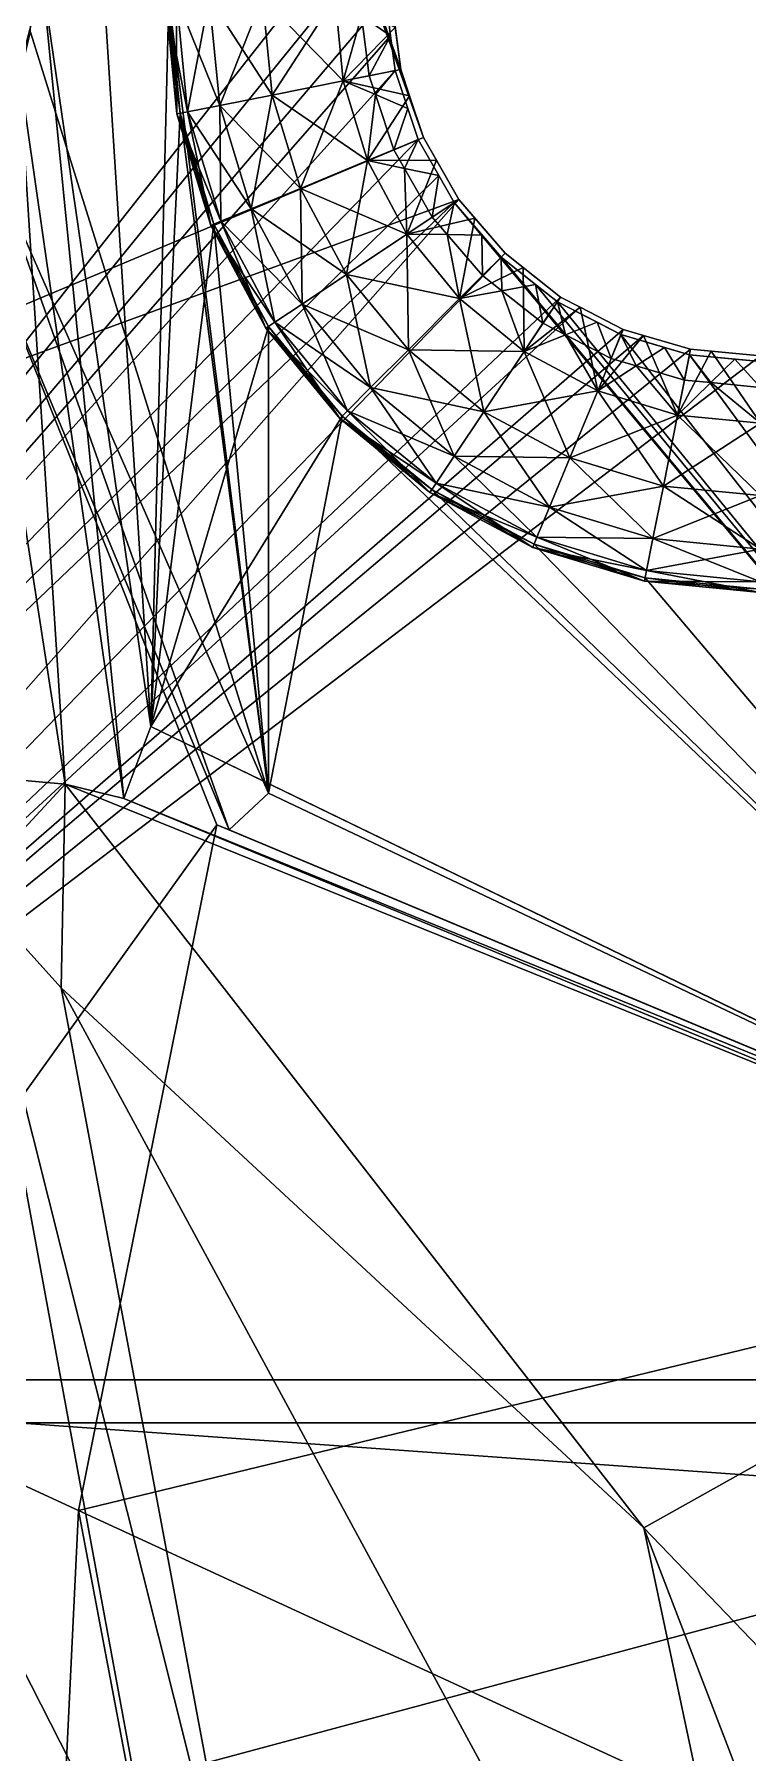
# Model space of a CAD drawing. Extents: x -4 to 137, y -13 to 10.
# Drawn here: x -1.235 to 0.622, y -3.524 to 0.952 of the extents above; entities that cross this region are included whole.
import ezdxf

# ---------------------------------------------------------------- set-up
doc = ezdxf.new("R2010")
doc.units = 0
doc.header["$MEASUREMENT"] = 0

msp = doc.modelspace()

# ---------------------------------------------------------------- linework, layer by layer
for points in [[(-0.222046, 0.683428, -18.233997), (-3.879623, -0.850135, -18.20723), (-1.31192, 3.742448, -18.287384)], [(-3.644165, -2.665047, -17.653316), (-3.475983, -2.665063, -17.653318), (-0.785675, 3.754222, -17.541269)], [(-1.367523, 3.741964, -17.541483), (-3.644165, -2.665047, -17.653316), (-0.785675, 3.754222, -17.541269)], [(-0.785675, 3.754222, -17.541269), (-3.475983, -2.665063, -17.653318), (-0.256714, 1.424779, -17.581928)], [(-0.258209, 0.791403, -18.235882), (-0.222046, 0.683428, -18.233997), (-1.31192, 3.742448, -18.287384)], [(-0.281357, 0.86057, -18.237089), (-0.258209, 0.791403, -18.235882), (-1.31192, 3.742448, -18.287384)], [(-0.305328, 1.046923, -18.240343), (-0.281357, 0.86057, -18.237089), (-1.31192, 3.742448, -18.287384)], [(-1.225433, 3.753818, -15.42322), (-0.625565, -1.02499, -15.339806), (-1.245728, 0.957903, -15.374417)], [(-1.213882, 1.091756, -20.470886), (-0.931641, -0.850899, -20.504795), (-1.225433, 3.753922, -20.424419)], [(-1.225433, 3.753922, -20.424419), (-0.931641, -0.850899, -20.504795), (-0.885101, 1.046906, -20.464169)], [(-1.225433, 3.753818, -15.42322), (-0.855743, 0.746367, -15.370725), (-0.625565, -1.02499, -15.339806)], [(-0.885361, 1.04693, -15.375971), (-0.855743, 0.746367, -15.370725), (-1.225433, 3.753818, -15.42322)], [(-1.275055, 0.858809, -21.131613), (-1.213882, 1.091756, -20.470886), (-1.303055, 3.235027, -21.080412)], [(-0.256714, 1.424779, -17.581928), (-3.475983, -2.665063, -17.653318), (-0.307388, 1.238453, -17.585182)], [(-0.307388, 1.238453, -17.585182), (-3.475983, -2.665063, -17.653318), (-0.32045, 1.046922, -17.588524)], [(-1.275055, 0.858809, -21.131613), (-1.002457, -1.038399, -21.124001), (-1.213882, 1.091756, -20.470886)], [(-0.931641, -0.850899, -20.504795), (-1.213882, 1.091756, -20.470886), (-1.002457, -1.038399, -21.124001)], [(-0.32045, 1.046922, -17.588524), (-3.475983, -2.665063, -17.653318), (-0.307724, 0.947896, -17.590254)], [(-0.885101, 1.046906, -20.464169), (-0.931641, -0.850899, -20.504795), (-0.855499, 0.746395, -20.469414)], [(-0.893845, 1.046922, -16.208389), (-0.864059, 0.744659, -16.208389), (-0.885361, 1.04693, -15.375971)], [(-0.893845, 1.046923, -19.629213), (-0.864075, 0.744659, -19.629213), (-0.865341, 1.046924, -19.276932)], [(-0.885101, 1.046906, -20.464169), (-0.855499, 0.746395, -20.469414), (-0.893845, 1.046923, -19.629213)], [(-0.864075, 0.744659, -19.629213), (-0.893845, 1.046923, -19.629213), (-0.855499, 0.746395, -20.469414)], [(-0.864059, 0.744659, -16.208389), (-0.893845, 1.046922, -16.208389), (-0.836105, 0.750221, -16.560669)], [(-0.865341, 1.046922, -16.560669), (-0.836105, 0.750221, -16.560669), (-0.893845, 1.046922, -16.208389)], [(-0.855743, 0.746367, -15.370725), (-0.885361, 1.04693, -15.375971), (-0.864059, 0.744659, -16.208389)], [(-0.836105, 0.750221, -19.276932), (-0.865341, 1.046924, -19.276932), (-0.864075, 0.744659, -19.629213)], [(-0.865341, 1.046924, -19.276932), (-0.836105, 0.750221, -19.276932), (-0.780243, 1.046924, -18.930557)], [(-0.780243, 1.046923, -16.907042), (-0.75267, 0.76682, -16.907042), (-0.865341, 1.046922, -16.560669)], [(-0.836105, 0.750221, -16.560669), (-0.865341, 1.046922, -16.560669), (-0.75267, 0.76682, -16.907042)], [(-0.75267, 0.766821, -18.930557), (-0.780243, 1.046924, -18.930557), (-0.836105, 0.750221, -19.276932)], [(-0.780243, 1.046924, -18.930557), (-0.75267, 0.766821, -18.930557), (-0.641235, 1.046923, -18.609388)], [(-0.75267, 0.76682, -16.907042), (-0.780243, 1.046923, -16.907042), (-0.616318, 0.79394, -17.22821)], [(-0.641235, 1.046922, -17.22821), (-0.616318, 0.79394, -17.22821), (-0.780243, 1.046923, -16.907042)], [(-0.616318, 0.79394, -18.609388), (-0.641235, 1.046923, -18.609388), (-0.75267, 0.766821, -18.930557)], [(-0.641235, 1.046923, -18.609388), (-0.616318, 0.79394, -18.609388), (-0.452454, 1.046924, -18.325302)], [(-0.452454, 1.046922, -17.512299), (-0.431168, 0.830771, -17.512297), (-0.641235, 1.046922, -17.22821)], [(-0.616318, 0.79394, -17.22821), (-0.641235, 1.046922, -17.22821), (-0.431168, 0.830771, -17.512297)], [(-0.431168, 0.830772, -18.3253), (-0.452454, 1.046924, -18.325302), (-0.616318, 0.79394, -18.609388)], [(-0.431168, 0.830772, -18.3253), (-0.29538, 0.969566, -18.238993), (-0.452454, 1.046924, -18.325302)], [(-0.452454, 1.046922, -17.512299), (-0.383667, 0.99986, -17.549347), (-0.431168, 0.830771, -17.512297)], [(-0.307724, 0.947896, -17.590254), (-0.383667, 0.99986, -17.549347), (-0.32045, 1.046922, -17.588524)], [(-0.29538, 0.969566, -18.238993), (-0.281357, 0.86057, -18.237089), (-0.305328, 1.046923, -18.240343)], [(-0.363632, 0.844204, -17.552063), (-0.431168, 0.830771, -17.512297), (-0.383667, 0.99986, -17.549347)], [(-0.383667, 0.99986, -17.549347), (-0.307724, 0.947896, -17.590254), (-0.363632, 0.844204, -17.552063)], [(-0.307724, 0.947896, -17.590254), (-3.475983, -2.665063, -17.653318), (-0.296097, 0.857637, -17.591829)], [(-1.245728, 0.957903, -15.374417), (-0.625565, -1.02499, -15.339806), (-1.333801, 0.585668, -14.459228)], [(-0.431168, 0.830772, -18.3253), (-0.281357, 0.86057, -18.237089), (-0.29538, 0.969566, -18.238993)], [(-0.296097, 0.857637, -17.591829), (-0.363632, 0.844204, -17.552063), (-0.307724, 0.947896, -17.590254)], [(-0.296097, 0.857637, -17.591829), (-3.475983, -2.665063, -17.653318), (-0.235855, 0.677707, -17.594969)], [(-1.385269, 0.479583, -22.485828), (-1.15535, -1.001543, -22.32353), (-1.275055, 0.858809, -21.131613)], [(-1.002457, -1.038399, -21.124001), (-1.275055, 0.858809, -21.131613), (-1.15535, -1.001543, -22.32353)], [(-0.281357, 0.86057, -18.237089), (-0.431168, 0.830772, -18.3253), (-0.258209, 0.791403, -18.235882)], [(-0.363632, 0.844204, -17.552063), (-0.296097, 0.857637, -17.591829), (-0.347107, 0.79487, -17.552925)], [(-0.263062, 0.75897, -17.593552), (-0.347107, 0.79487, -17.552925), (-0.296097, 0.857637, -17.591829)], [(-0.263062, 0.75897, -17.593552), (-0.296097, 0.857637, -17.591829), (-0.235855, 0.677707, -17.594969)], [(-0.616318, 0.79394, -18.609388), (-0.542526, 0.550681, -18.609388), (-0.431168, 0.830772, -18.3253)], [(-0.431168, 0.830771, -17.512297), (-0.368118, 0.622926, -17.512299), (-0.616318, 0.79394, -17.22821)], [(-0.368118, 0.622927, -18.325302), (-0.431168, 0.830772, -18.3253), (-0.542526, 0.550681, -18.609388)], [(-0.431168, 0.830771, -17.512297), (-0.363632, 0.844204, -17.552063), (-0.347107, 0.79487, -17.552925)], [(-0.368118, 0.622927, -18.325302), (-0.258209, 0.791403, -18.235882), (-0.431168, 0.830772, -18.3253)], [(-0.431168, 0.830771, -17.512297), (-0.347107, 0.79487, -17.552925), (-0.368118, 0.622926, -17.512299)], [(-0.836105, 0.750221, -19.276932), (-0.749573, 0.464921, -19.276932), (-0.75267, 0.766821, -18.930557)], [(-0.75267, 0.76682, -16.907042), (-0.670959, 0.497481, -16.907042), (-0.836105, 0.750221, -16.560669)], [(-0.75267, 0.766821, -18.930557), (-0.670959, 0.497481, -18.930557), (-0.616318, 0.79394, -18.609388)], [(-0.616318, 0.79394, -17.22821), (-0.542526, 0.55068, -17.22821), (-0.75267, 0.76682, -16.907042)], [(-0.670959, 0.497481, -18.930557), (-0.75267, 0.766821, -18.930557), (-0.749573, 0.464921, -19.276932)], [(-0.670959, 0.497481, -16.907042), (-0.75267, 0.76682, -16.907042), (-0.542526, 0.55068, -17.22821)], [(-0.542526, 0.550681, -18.609388), (-0.616318, 0.79394, -18.609388), (-0.670959, 0.497481, -18.930557)], [(-0.542526, 0.55068, -17.22821), (-0.616318, 0.79394, -17.22821), (-0.368118, 0.622926, -17.512299)], [(-0.299118, 0.651505, -17.555428), (-0.368118, 0.622926, -17.512299), (-0.347107, 0.79487, -17.552925)], [(-0.368118, 0.622927, -18.325302), (-0.222046, 0.683428, -18.233997), (-0.258209, 0.791403, -18.235882)], [(-0.347107, 0.79487, -17.552925), (-0.263062, 0.75897, -17.593552), (-0.299118, 0.651505, -17.555428)], [(-0.855499, 0.746395, -20.469414), (-0.931641, -0.850899, -20.504795), (-0.767822, 0.457432, -20.474457)], [(-0.864075, 0.744659, -19.629213), (-0.775909, 0.454013, -19.629213), (-0.836105, 0.750221, -19.276932)], [(-0.855499, 0.746395, -20.469414), (-0.767822, 0.457432, -20.474457), (-0.864075, 0.744659, -19.629213)], [(-0.775909, 0.454013, -19.629213), (-0.864075, 0.744659, -19.629213), (-0.767822, 0.457432, -20.474457)], [(-0.836105, 0.750221, -16.560669), (-0.749573, 0.464922, -16.560669), (-0.864059, 0.744659, -16.208389)], [(-0.864059, 0.744659, -16.208389), (-0.775909, 0.454012, -16.208389), (-0.855743, 0.746367, -15.370725)], [(-0.775909, 0.454012, -16.208389), (-0.864059, 0.744659, -16.208389), (-0.749573, 0.464922, -16.560669)], [(-0.855743, 0.746367, -15.370725), (-0.768066, 0.457357, -15.365681), (-0.625565, -1.02499, -15.339806)], [(-0.768066, 0.457357, -15.365681), (-0.855743, 0.746367, -15.370725), (-0.775909, 0.454012, -16.208389)], [(-0.749573, 0.464921, -19.276932), (-0.836105, 0.750221, -19.276932), (-0.775909, 0.454013, -19.629213)], [(-0.749573, 0.464922, -16.560669), (-0.836105, 0.750221, -16.560669), (-0.670959, 0.497481, -16.907042)], [(-0.235855, 0.677707, -17.594969), (-0.299118, 0.651505, -17.555428), (-0.263062, 0.75897, -17.593552)], [(-0.130203, 0.521922, -18.231178), (-3.879623, -0.850135, -18.20723), (-0.222046, 0.683428, -18.233997)], [(-0.235855, 0.677707, -17.594969), (-3.475983, -2.665063, -17.653318), (-0.18251, 0.583884, -17.596607)], [(-0.222046, 0.683428, -18.233997), (-0.368118, 0.622927, -18.325302), (-0.188339, 0.624153, -18.232964)], [(-0.299118, 0.651505, -17.555428), (-0.235855, 0.677707, -17.594969), (-0.271286, 0.602559, -17.556282)], [(-0.18251, 0.583884, -17.596607), (-0.271286, 0.602559, -17.556282), (-0.235855, 0.677707, -17.594969)], [(-0.188339, 0.624153, -18.232964), (-0.130203, 0.521922, -18.231178), (-0.222046, 0.683428, -18.233997)], [(-0.368118, 0.622926, -17.512299), (-0.299118, 0.651505, -17.555428), (-0.271286, 0.602559, -17.556282)], [(-0.18251, 0.583884, -17.596607), (-3.475983, -2.665063, -17.653318), (-0.142578, 0.513659, -17.597834)], [(-1.333801, 0.585668, -14.459228), (-0.727982, -1.12027, -14.42463), (-1.367661, 0.414383, -13.269093)], [(-0.727982, -1.12027, -14.42463), (-1.333801, 0.585668, -14.459228), (-0.625565, -1.02499, -15.339806)], [(-0.542526, 0.550681, -18.609388), (-0.422699, 0.32649, -18.609388), (-0.368118, 0.622927, -18.325302)], [(-0.368118, 0.622926, -17.512299), (-0.265717, 0.431375, -17.512299), (-0.542526, 0.55068, -17.22821)], [(-0.265717, 0.431376, -18.325302), (-0.368118, 0.622927, -18.325302), (-0.422699, 0.32649, -18.609388)], [(-0.265717, 0.431376, -18.325302), (-0.188339, 0.624153, -18.232964), (-0.368118, 0.622927, -18.325302)], [(-0.368118, 0.622926, -17.512299), (-0.271286, 0.602559, -17.556282), (-0.265717, 0.431375, -17.512299)], [(-0.271286, 0.602559, -17.556282), (-0.18251, 0.583884, -17.596607), (-0.199203, 0.475815, -17.558493)], [(-0.199203, 0.475815, -17.558493), (-0.265717, 0.431375, -17.512299), (-0.271286, 0.602559, -17.556282)], [(-0.265717, 0.431376, -18.325302), (-0.130203, 0.521922, -18.231178), (-0.188339, 0.624153, -18.232964)], [(-0.142578, 0.513659, -17.597834), (-0.199203, 0.475815, -17.558493), (-0.18251, 0.583884, -17.596607)], [(-0.670959, 0.497481, -18.930557), (-0.538284, 0.249258, -18.930557), (-0.542526, 0.550681, -18.609388)], [(-0.542526, 0.55068, -17.22821), (-0.422699, 0.32649, -17.228212), (-0.670959, 0.497481, -16.907042)], [(-0.422699, 0.32649, -18.609388), (-0.542526, 0.550681, -18.609388), (-0.538284, 0.249258, -18.930557)], [(-0.422699, 0.32649, -17.228212), (-0.542526, 0.55068, -17.22821), (-0.265717, 0.431375, -17.512299)], [(-2.84639, -2.553458, -18.177498), (-3.879623, -0.850135, -18.20723), (-0.130203, 0.521922, -18.231178)], [(-3.475983, -2.665063, -17.653318), (2.50975, -2.664972, -17.653316), (-0.142578, 0.513659, -17.597834)], [(-0.009705, 0.381722, -18.228731), (-2.84639, -2.553458, -18.177498), (-0.130203, 0.521922, -18.231178)], [(-0.749573, 0.464921, -19.276932), (-0.609024, 0.201987, -19.276932), (-0.670959, 0.497481, -18.930557)], [(-0.670959, 0.497481, -16.907042), (-0.538284, 0.249258, -16.907042), (-0.749573, 0.464922, -16.560669)], [(-0.538284, 0.249258, -18.930557), (-0.670959, 0.497481, -18.930557), (-0.609024, 0.201987, -19.276932)], [(-0.538284, 0.249258, -16.907042), (-0.670959, 0.497481, -16.907042), (-0.422699, 0.32649, -17.228212)], [(-0.130203, 0.521922, -18.231178), (-0.265717, 0.431376, -18.325302), (-0.088562, 0.473466, -18.230333)], [(-0.199203, 0.475815, -17.558493), (-0.142578, 0.513659, -17.597834), (-0.160019, 0.430214, -17.55929)], [(-0.069992, 0.429225, -17.599306), (-0.160019, 0.430214, -17.55929), (-0.142578, 0.513659, -17.597834)], [(-0.142578, 0.513659, -17.597834), (2.50975, -2.664972, -17.653316), (-0.020172, 0.37125, -17.600319)], [(-0.069992, 0.429225, -17.599306), (-0.142578, 0.513659, -17.597834), (-0.020172, 0.37125, -17.600319)], [(-0.088562, 0.473466, -18.230333), (-0.009705, 0.381722, -18.228731), (-0.130203, 0.521922, -18.231178)], [(-1.15535, -1.001543, -22.32353), (-1.385269, 0.479583, -22.485828), (-2.499908, -0.88088, -22.775696)], [(-0.767822, 0.457432, -20.474457), (-0.931641, -0.850899, -20.504795), (-0.625458, 0.191123, -20.479105)], [(-0.749573, 0.464922, -16.560669), (-0.609024, 0.201987, -16.560669), (-0.775909, 0.454012, -16.208389)], [(-0.775909, 0.454013, -19.629213), (-0.632736, 0.186149, -19.629211), (-0.749573, 0.464921, -19.276932)], [(-0.767822, 0.457432, -20.474457), (-0.625458, 0.191123, -20.479105), (-0.775909, 0.454013, -19.629213)], [(-0.775909, 0.454012, -16.208389), (-0.632721, 0.186149, -16.208387), (-0.768066, 0.457357, -15.365681)], [(-0.632736, 0.186149, -19.629211), (-0.775909, 0.454013, -19.629213), (-0.625458, 0.191123, -20.479105)], [(-0.632721, 0.186149, -16.208387), (-0.775909, 0.454012, -16.208389), (-0.609024, 0.201987, -16.560669)], [(-0.768066, 0.457357, -15.365681), (-0.625671, 0.191002, -15.361031), (-0.625565, -1.02499, -15.339806)], [(-0.625671, 0.191002, -15.361031), (-0.768066, 0.457357, -15.365681), (-0.632721, 0.186149, -16.208387)], [(-0.609024, 0.201987, -16.560669), (-0.749573, 0.464922, -16.560669), (-0.538284, 0.249258, -16.907042)], [(-0.609024, 0.201987, -19.276932), (-0.749573, 0.464921, -19.276932), (-0.632736, 0.186149, -19.629211)], [(-0.265717, 0.431375, -17.512299), (-0.199203, 0.475815, -17.558493), (-0.160019, 0.430214, -17.55929)], [(-0.127945, 0.263481, -18.325302), (-0.088562, 0.473466, -18.230333), (-0.265717, 0.431376, -18.325302)], [(-0.127945, 0.263481, -18.325302), (-0.009705, 0.381722, -18.228731), (-0.088562, 0.473466, -18.230333)], [(-1.367661, 0.414383, -13.269093), (-0.76004, -1.107639, -13.158751), (-1.811768, -2.574839, -13.26915)], [(-0.76004, -1.107639, -13.158751), (-1.367661, 0.414383, -13.269093), (-0.727982, -1.12027, -14.42463)], [(-0.422699, 0.32649, -18.609388), (-0.261429, 0.129985, -18.609388), (-0.265717, 0.431376, -18.325302)], [(-0.265717, 0.431375, -17.512299), (-0.127945, 0.263479, -17.512299), (-0.422699, 0.32649, -17.228212)], [(-0.127945, 0.263481, -18.325302), (-0.265717, 0.431376, -18.325302), (-0.261429, 0.129985, -18.609388)], [(-0.265717, 0.431375, -17.512299), (-0.160019, 0.430214, -17.55929), (-0.127945, 0.263479, -17.512299)], [(-0.160019, 0.430214, -17.55929), (-0.069992, 0.429225, -17.599306), (-0.068115, 0.323299, -17.561155)], [(-0.068115, 0.323299, -17.561155), (-0.127945, 0.263479, -17.512299), (-0.160019, 0.430214, -17.55929)], [(-0.020172, 0.37125, -17.600319), (-0.068115, 0.323299, -17.561155), (-0.069992, 0.429225, -17.599306)], [(0.134781, 0.267595, -18.22674), (-2.84639, -2.553458, -18.177498), (-0.009705, 0.381722, -18.228731)], [(-0.009705, 0.381722, -18.228731), (-0.127945, 0.263481, -18.325302), (0.037552, 0.344395, -18.228081)], [(-0.068115, 0.323299, -17.561155), (-0.020172, 0.37125, -17.600319), (-0.018402, 0.284021, -17.561842)], [(-0.020172, 0.37125, -17.600319), (2.50975, -2.664972, -17.653316), (0.069412, 0.300487, -17.601553)], [(0.069412, 0.300487, -17.601553), (-0.018402, 0.284021, -17.561842), (-0.020172, 0.37125, -17.600319)], [(0.037552, 0.344395, -18.228081), (0.134781, 0.267595, -18.22674), (-0.009705, 0.381722, -18.228731)], [(-0.538284, 0.249258, -18.930557), (-0.359726, 0.031688, -18.930557), (-0.422699, 0.32649, -18.609388)], [(-0.422699, 0.32649, -17.228212), (-0.261429, 0.129987, -17.22821), (-0.538284, 0.249258, -16.907042)], [(-0.261429, 0.129985, -18.609388), (-0.422699, 0.32649, -18.609388), (-0.359726, 0.031688, -18.930557)], [(-0.261429, 0.129987, -17.22821), (-0.422699, 0.32649, -17.228212), (-0.127945, 0.263479, -17.512299)], [(0.039963, 0.125691, -18.325302), (0.037552, 0.344395, -18.228081), (-0.127945, 0.263481, -18.325302)], [(-0.127945, 0.263479, -17.512299), (-0.068115, 0.323299, -17.561155), (-0.018402, 0.284021, -17.561842)], [(0.039963, 0.125691, -18.325302), (0.134781, 0.267595, -18.22674), (0.037552, 0.344395, -18.228081)], [(-0.127945, 0.263479, -17.512299), (-0.018402, 0.284021, -17.561842), (0.039963, 0.125691, -17.512299)], [(-0.018402, 0.284021, -17.561842), (0.069412, 0.300487, -17.601553), (0.08905, 0.199152, -17.563322)], [(0.08905, 0.199152, -17.563322), (0.039963, 0.125691, -17.512299), (-0.018402, 0.284021, -17.561842)], [(0.069412, 0.300487, -17.601553), (2.50975, -2.664972, -17.653316), (0.126587, 0.255329, -17.602343)], [(0.126587, 0.255329, -17.602343), (0.08905, 0.199152, -17.563322), (0.069412, 0.300487, -17.601553)], [(0.185654, 0.241298, -18.22628), (-2.84639, -2.553458, -18.177498), (0.134781, 0.267595, -18.22674)], [(0.297791, 0.183335, -18.225269), (-2.84639, -2.553458, -18.177498), (0.185654, 0.241298, -18.22628)], [(-0.609024, 0.201987, -19.276932), (-0.419891, -0.028477, -19.276932), (-0.538284, 0.249258, -18.930557)], [(-0.538284, 0.249258, -16.907042), (-0.359726, 0.031688, -16.907042), (-0.609024, 0.201987, -16.560669)], [(-0.359726, 0.031688, -18.930557), (-0.538284, 0.249258, -18.930557), (-0.419891, -0.028477, -19.276932)], [(-0.359726, 0.031688, -16.907042), (-0.538284, 0.249258, -16.907042), (-0.261429, 0.129987, -17.22821)], [(-0.261429, 0.129985, -18.609388), (-0.064926, -0.031282, -18.609388), (-0.127945, 0.263481, -18.325302)], [(-0.127945, 0.263479, -17.512299), (0.039963, 0.125691, -17.512299), (-0.261429, 0.129987, -17.22821)], [(0.039963, 0.125691, -18.325302), (-0.127945, 0.263481, -18.325302), (-0.064926, -0.031282, -18.609388)], [(0.134781, 0.267595, -18.22674), (0.039963, 0.125691, -18.325302), (0.185654, 0.241298, -18.22628)], [(0.231522, 0.023305, -18.325302), (0.185654, 0.241298, -18.22628), (0.039963, 0.125691, -18.325302)], [(0.08905, 0.199152, -17.563322), (0.126587, 0.255329, -17.602343), (0.147583, 0.168893, -17.56385)], [(0.126587, 0.255329, -17.602343), (2.50975, -2.664972, -17.653316), (0.29216, 0.169742, -17.603836)], [(0.229889, 0.201931, -17.603273), (0.126587, 0.255329, -17.602343), (0.29216, 0.169742, -17.603836)], [(0.229889, 0.201931, -17.603273), (0.147583, 0.168893, -17.56385), (0.126587, 0.255329, -17.602343)], [(0.231522, 0.023305, -18.325302), (0.297791, 0.183335, -18.225269), (0.185654, 0.241298, -18.22628)], [(0.350708, 0.167771, -18.224997), (-2.84639, -2.553458, -18.177498), (0.297791, 0.183335, -18.225269)], [(-0.625458, 0.191123, -20.479105), (-0.931641, -0.850899, -20.504795), (-0.433868, -0.0423, -20.483181)], [(-0.632736, 0.186149, -19.629211), (-0.440048, -0.048634, -19.629213), (-0.609024, 0.201987, -19.276932)], [(-0.625458, 0.191123, -20.479105), (-0.433868, -0.0423, -20.483181), (-0.632736, 0.186149, -19.629211)], [(-0.440048, -0.048634, -19.629213), (-0.632736, 0.186149, -19.629211), (-0.433868, -0.0423, -20.483181)], [(-0.609024, 0.201987, -16.560669), (-0.419891, -0.028475, -16.560669), (-0.632721, 0.186149, -16.208387)], [(-0.632721, 0.186149, -16.208387), (-0.440048, -0.048634, -16.208389), (-0.625671, 0.191002, -15.361031)], [(-0.440048, -0.048634, -16.208389), (-0.632721, 0.186149, -16.208387), (-0.419891, -0.028475, -16.560669)], [(-0.625671, 0.191002, -15.361031), (-0.434036, -0.042457, -15.356956), (-0.625565, -1.02499, -15.339806)], [(-0.434036, -0.042457, -15.356956), (-0.625671, 0.191002, -15.361031), (-0.440048, -0.048634, -16.208389)], [(-0.419891, -0.028477, -19.276932), (-0.609024, 0.201987, -19.276932), (-0.440048, -0.048634, -19.629213)], [(-0.419891, -0.028475, -16.560669), (-0.609024, 0.201987, -16.560669), (-0.359726, 0.031688, -16.907042)], [(0.039963, 0.125691, -17.512299), (0.08905, 0.199152, -17.563322), (0.147583, 0.168893, -17.56385)], [(0.147583, 0.168893, -17.56385), (0.229889, 0.201931, -17.603273), (0.266388, 0.10749, -17.564922)], [(0.29216, 0.169742, -17.603836), (0.266388, 0.10749, -17.564922), (0.229889, 0.201931, -17.603273)], [(0.297791, 0.183335, -18.225269), (0.231522, 0.023305, -18.325302), (0.350708, 0.167771, -18.224997)], [(0.47345, 0.131672, -18.224367), (-2.84639, -2.553458, -18.177498), (0.350708, 0.167771, -18.224997)], [(0.039963, 0.125691, -17.512299), (0.147583, 0.168893, -17.56385), (0.231522, 0.023305, -17.512299)], [(0.266388, 0.10749, -17.564922), (0.231522, 0.023305, -17.512299), (0.147583, 0.168893, -17.56385)], [(0.439362, -0.039745, -18.325302), (0.350708, 0.167771, -18.224997), (0.231522, 0.023305, -18.325302)], [(0.266388, 0.10749, -17.564922), (0.29216, 0.169742, -17.603836), (0.331299, 0.088401, -17.565256)], [(0.29216, 0.169742, -17.603836), (2.50975, -2.664972, -17.653316), (0.470581, 0.117269, -17.604752)], [(0.405075, 0.136537, -17.604416), (0.29216, 0.169742, -17.603836), (0.470581, 0.117269, -17.604752)], [(0.405075, 0.136537, -17.604416), (0.331299, 0.088401, -17.565256), (0.29216, 0.169742, -17.603836)], [(0.331299, 0.088401, -17.565256), (0.405075, 0.136537, -17.604416), (0.457458, 0.051295, -17.565903)], [(0.439362, -0.039745, -18.325302), (0.47345, 0.131672, -18.224367), (0.350708, 0.167771, -18.224997)], [(0.470581, 0.117269, -17.604752), (0.457458, 0.051295, -17.565903), (0.405075, 0.136537, -17.604416)], [(0.655502, 0.11427, -18.224064), (-2.84639, -2.553458, -18.177498), (0.47345, 0.131672, -18.224367)], [(2.349503, -2.553458, -18.177498), (-2.84639, -2.553458, -18.177498), (0.655502, 0.11427, -18.224064)], [(-0.261429, 0.129987, -17.22821), (-0.064926, -0.03128, -17.22821), (-0.359726, 0.031688, -16.907042)], [(-0.359726, 0.031688, -18.930557), (-0.142151, -0.146866, -18.930557), (-0.261429, 0.129985, -18.609388)], [(-0.064926, -0.03128, -17.22821), (-0.261429, 0.129987, -17.22821), (0.039963, 0.125691, -17.512299)], [(-0.064926, -0.031282, -18.609388), (-0.261429, 0.129985, -18.609388), (-0.142151, -0.146866, -18.930557)], [(-0.064926, -0.031282, -18.609388), (0.159271, -0.151114, -18.609388), (0.039963, 0.125691, -18.325302)], [(0.039963, 0.125691, -17.512299), (0.231522, 0.023305, -17.512299), (-0.064926, -0.03128, -17.22821)], [(0.231522, 0.023305, -18.325302), (0.039963, 0.125691, -18.325302), (0.159271, -0.151114, -18.609388)], [(0.231522, 0.023305, -17.512299), (0.266388, 0.10749, -17.564922), (0.331299, 0.088401, -17.565256)], [(0.47345, 0.131672, -18.224367), (0.439362, -0.039745, -18.325302), (0.527176, 0.126536, -18.224277)], [(0.655502, -0.061033, -18.325302), (0.527176, 0.126536, -18.224277), (0.439362, -0.039745, -18.325302)], [(0.457458, 0.051295, -17.565903), (0.470581, 0.117269, -17.604752), (0.525742, 0.044767, -17.566017)], [(2.50975, -2.664972, -17.653316), (0.655502, 0.099589, -17.605061), (0.470581, 0.117269, -17.604752)], [(0.470581, 0.117269, -17.604752), (0.655502, 0.099589, -17.605061), (0.588348, 0.106011, -17.604948)], [(0.588348, 0.106011, -17.604948), (0.525742, 0.044767, -17.566017), (0.470581, 0.117269, -17.604752)], [(0.527176, 0.126536, -18.224277), (0.655502, 0.11427, -18.224064), (0.47345, 0.131672, -18.224367)], [(0.525742, 0.044767, -17.566017), (0.588348, 0.106011, -17.604948), (0.655502, 0.032359, -17.566235)], [(0.655502, -0.061033, -18.325302), (0.655502, 0.11427, -18.224064), (0.527176, 0.126536, -18.224277)], [(0.655502, 0.099589, -17.605061), (0.655502, 0.032359, -17.566235), (0.588348, 0.106011, -17.604948)], [(0.231522, 0.023305, -17.512299), (0.331299, 0.088401, -17.565256), (0.439362, -0.039743, -17.512297)], [(0.457458, 0.051295, -17.565903), (0.439362, -0.039743, -17.512297), (0.331299, 0.088401, -17.565256)], [(0.439362, -0.039743, -17.512297), (0.457458, 0.051295, -17.565903), (0.525742, 0.044767, -17.566017)], [(0.439362, -0.039743, -17.512297), (0.525742, 0.044767, -17.566017), (0.655502, -0.061033, -17.512299)], [(0.655502, 0.032359, -17.566235), (0.655502, -0.061033, -17.512299), (0.525742, 0.044767, -17.566017)], [(-0.419891, -0.028477, -19.276932), (-0.189423, -0.217613, -19.276932), (-0.359726, 0.031688, -18.930557)], [(-0.359726, 0.031688, -16.907042), (-0.142151, -0.146866, -16.907042), (-0.419891, -0.028475, -16.560669)], [(-0.142151, -0.146866, -18.930557), (-0.359726, 0.031688, -18.930557), (-0.189423, -0.217613, -19.276932)], [(-0.142151, -0.146866, -16.907042), (-0.359726, 0.031688, -16.907042), (-0.064926, -0.03128, -17.22821)], [(0.159271, -0.151113, -17.22821), (-0.064926, -0.03128, -17.22821), (0.231522, 0.023305, -17.512299)], [(0.159271, -0.151114, -18.609388), (0.402527, -0.224905, -18.609388), (0.231522, 0.023305, -18.325302)], [(0.231522, 0.023305, -17.512299), (0.439362, -0.039743, -17.512297), (0.159271, -0.151113, -17.22821)], [(0.439362, -0.039745, -18.325302), (0.231522, 0.023305, -18.325302), (0.402527, -0.224905, -18.609388)], [(-0.931641, -0.850899, -20.504795), (1.812378, -2.182572, -20.52804), (-0.433868, -0.0423, -20.483181)], [(-0.625565, -1.02499, -15.339806), (-0.434036, -0.042457, -15.356956), (1.812378, -2.18268, -15.319598)], [(-0.419891, -0.028475, -16.560669), (-0.189423, -0.217612, -16.560669), (-0.440048, -0.048634, -16.208389)], [(-0.440048, -0.048634, -19.629213), (-0.205261, -0.241317, -19.629213), (-0.419891, -0.028477, -19.276932)], [(-0.433868, -0.0423, -20.483181), (-0.200409, -0.233864, -20.486525), (-0.440048, -0.048634, -19.629213)], [(-0.440048, -0.048634, -16.208389), (-0.205261, -0.241316, -16.208389), (-0.434036, -0.042457, -15.356956)], [(-0.434036, -0.042457, -15.356956), (-0.200546, -0.234056, -15.353611), (1.812378, -2.18268, -15.319598)], [(-0.200546, -0.234056, -15.353611), (-0.434036, -0.042457, -15.356956), (-0.205261, -0.241316, -16.208389)], [(-0.433868, -0.0423, -20.483181), (1.812378, -2.182572, -20.52804), (-0.200409, -0.233864, -20.486525)], [(-0.189423, -0.217612, -16.560669), (-0.419891, -0.028475, -16.560669), (-0.142151, -0.146866, -16.907042)], [(-0.189423, -0.217613, -19.276932), (-0.419891, -0.028477, -19.276932), (-0.205261, -0.241317, -19.629213)], [(-0.064926, -0.03128, -17.22821), (0.159271, -0.151113, -17.22821), (-0.142151, -0.146866, -16.907042)], [(-0.142151, -0.146866, -18.930557), (0.106064, -0.279544, -18.930557), (-0.064926, -0.031282, -18.609388)], [(0.159271, -0.151114, -18.609388), (-0.064926, -0.031282, -18.609388), (0.106064, -0.279544, -18.930557)], [(0.402527, -0.224904, -17.22821), (0.159271, -0.151113, -17.22821), (0.439362, -0.039743, -17.512297)], [(0.439362, -0.039743, -17.512297), (0.655502, -0.061033, -17.512299), (0.402527, -0.224904, -17.22821)], [(0.402527, -0.224905, -18.609388), (0.655502, -0.249822, -18.609388), (0.439362, -0.039745, -18.325302)], [(0.655502, -0.061033, -18.325302), (0.439362, -0.039745, -18.325302), (0.655502, -0.249822, -18.609388)], [(-0.205261, -0.241317, -19.629213), (-0.440048, -0.048634, -19.629213), (-0.200409, -0.233864, -20.486525)], [(-0.205261, -0.241316, -16.208389), (-0.440048, -0.048634, -16.208389), (-0.189423, -0.217612, -16.560669)], [(0.655502, -0.249821, -17.22821), (0.402527, -0.224904, -17.22821), (0.655502, -0.061033, -17.512299)], [(-0.189423, -0.217613, -19.276932), (0.073502, -0.358154, -19.276932), (-0.142151, -0.146866, -18.930557)], [(-0.142151, -0.146866, -16.907042), (0.106064, -0.279545, -16.907042), (-0.189423, -0.217612, -16.560669)], [(0.106064, -0.279544, -18.930557), (-0.142151, -0.146866, -18.930557), (0.073502, -0.358154, -19.276932)], [(0.106064, -0.279545, -16.907042), (-0.142151, -0.146866, -16.907042), (0.159271, -0.151113, -17.22821)], [(0.159271, -0.151113, -17.22821), (0.402527, -0.224904, -17.22821), (0.106064, -0.279545, -16.907042)], [(0.106064, -0.279544, -18.930557), (0.375397, -0.361247, -18.930557), (0.159271, -0.151114, -18.609388)], [(0.402527, -0.224905, -18.609388), (0.159271, -0.151114, -18.609388), (0.375397, -0.361247, -18.930557)], [(-0.189423, -0.217612, -16.560669), (0.073502, -0.358153, -16.560669), (-0.205261, -0.241316, -16.208389)], [(-0.205261, -0.241317, -19.629213), (0.062592, -0.384491, -19.629213), (-0.189423, -0.217613, -19.276932)], [(0.073502, -0.358153, -16.560669), (-0.189423, -0.217612, -16.560669), (0.106064, -0.279545, -16.907042)], [(0.073502, -0.358154, -19.276932), (-0.189423, -0.217613, -19.276932), (0.062592, -0.384491, -19.629213)], [(-0.200409, -0.233864, -20.486525), (0.065948, -0.37621, -20.489008), (-0.205261, -0.241317, -19.629213)], [(-0.205261, -0.241316, -16.208389), (0.062592, -0.384491, -16.208389), (-0.200546, -0.234056, -15.353611)], [(0.062592, -0.384491, -16.208389), (-0.205261, -0.241316, -16.208389), (0.073502, -0.358153, -16.560669)], [(0.062592, -0.384491, -19.629213), (-0.205261, -0.241317, -19.629213), (0.065948, -0.37621, -20.489008)], [(-0.200546, -0.234056, -15.353611), (0.065842, -0.376424, -15.351127), (1.812378, -2.18268, -15.319598)], [(0.065842, -0.376424, -15.351127), (-0.200546, -0.234056, -15.353611), (0.062592, -0.384491, -16.208389)], [(-0.200409, -0.233864, -20.486525), (1.812378, -2.182572, -20.52804), (0.065948, -0.37621, -20.489008)], [(0.375397, -0.361247, -16.907042), (0.106064, -0.279545, -16.907042), (0.402527, -0.224904, -17.22821)], [(0.402527, -0.224904, -17.22821), (0.655502, -0.249821, -17.22821), (0.375397, -0.361247, -16.907042)], [(0.375397, -0.361247, -18.930557), (0.655502, -0.388835, -18.930557), (0.402527, -0.224905, -18.609388)], [(0.655502, -0.388834, -16.907042), (0.375397, -0.361247, -16.907042), (0.655502, -0.249821, -17.22821)], [(0.655502, -0.249822, -18.609388), (0.402527, -0.224905, -18.609388), (0.655502, -0.388835, -18.930557)], [(0.073502, -0.358154, -19.276932), (0.35881, -0.444698, -19.276932), (0.106064, -0.279544, -18.930557)], [(0.106064, -0.279545, -16.907042), (0.375397, -0.361247, -16.907042), (0.073502, -0.358153, -16.560669)], [(0.375397, -0.361247, -18.930557), (0.106064, -0.279544, -18.930557), (0.35881, -0.444698, -19.276932)], [(0.073502, -0.358153, -16.560669), (0.35881, -0.444698, -16.560669), (0.062592, -0.384491, -16.208389)], [(0.062592, -0.384491, -19.629213), (0.353256, -0.472659, -19.629213), (0.073502, -0.358154, -19.276932)], [(0.065948, -0.37621, -20.489008), (0.35495, -0.463865, -20.49054), (0.062592, -0.384491, -19.629213)], [(0.062592, -0.384491, -16.208389), (0.353256, -0.472658, -16.208387), (0.065842, -0.376424, -15.351127)], [(0.353256, -0.472659, -19.629213), (0.062592, -0.384491, -19.629213), (0.35495, -0.463865, -20.49054)], [(0.353256, -0.472658, -16.208387), (0.062592, -0.384491, -16.208389), (0.35881, -0.444698, -16.560669)], [(1.812378, -2.18268, -15.319598), (0.065842, -0.376424, -15.351127), (0.354904, -0.464096, -15.349596)], [(0.354904, -0.464096, -15.349596), (0.065842, -0.376424, -15.351127), (0.353256, -0.472658, -16.208387)], [(0.065948, -0.37621, -20.489008), (1.812378, -2.182572, -20.52804), (0.35495, -0.463865, -20.49054)], [(0.35881, -0.444698, -16.560669), (0.073502, -0.358153, -16.560669), (0.375397, -0.361247, -16.907042)], [(0.35881, -0.444698, -19.276932), (0.073502, -0.358154, -19.276932), (0.353256, -0.472659, -19.629213)], [(0.35881, -0.444698, -19.276932), (0.655502, -0.47392, -19.276932), (0.375397, -0.361247, -18.930557)], [(0.375397, -0.361247, -16.907042), (0.655502, -0.388834, -16.907042), (0.35881, -0.444698, -16.560669)], [(0.655502, -0.473921, -16.560669), (0.35881, -0.444698, -16.560669), (0.655502, -0.388834, -16.907042)], [(0.655502, -0.388835, -18.930557), (0.375397, -0.361247, -18.930557), (0.655502, -0.47392, -19.276932)], [(0.353256, -0.472659, -19.629213), (0.655502, -0.502429, -19.629213), (0.35881, -0.444698, -19.276932)], [(0.35881, -0.444698, -16.560669), (0.655502, -0.473921, -16.560669), (0.353256, -0.472658, -16.208387)], [(0.655502, -0.47392, -19.276932), (0.35881, -0.444698, -19.276932), (0.655502, -0.502429, -19.629213)], [(0.35495, -0.463865, -20.49054), (0.655502, -0.493463, -20.491055), (0.353256, -0.472659, -19.629213)], [(0.353256, -0.472658, -16.208387), (0.655502, -0.502429, -16.208389), (0.354904, -0.464096, -15.349596)], [(0.655502, -0.502429, -16.208389), (0.353256, -0.472658, -16.208387), (0.655502, -0.473921, -16.560669)], [(0.655502, -0.502429, -19.629213), (0.353256, -0.472659, -19.629213), (0.655502, -0.493463, -20.491055)], [(0.655502, -0.493698, -15.349079), (1.812378, -2.18268, -15.319598), (0.354904, -0.464096, -15.349596)], [(0.655502, -0.493698, -15.349079), (0.354904, -0.464096, -15.349596), (0.655502, -0.502429, -16.208389)], [(0.35495, -0.463865, -20.49054), (1.812378, -2.182572, -20.52804), (0.655502, -0.493463, -20.491055)], [(-1.15535, -1.001543, -22.32353), (-2.499908, -0.88088, -22.775696), (-1.402939, -1.268457, -22.937098)], [(-1.402939, -1.268457, -22.937098), (-2.499908, -0.88088, -22.775696), (-0.892303, -4.040133, -22.993076)], [(-1.774277, -3.524518, -22.768188), (-0.892303, -4.040133, -22.993076), (-2.499908, -0.88088, -22.775696)], [(-1.002457, -1.038399, -21.124001), (1.812378, -2.183178, -21.281), (-0.931641, -0.850899, -20.504795)], [(1.812378, -2.182572, -20.52804), (-0.931641, -0.850899, -20.504795), (1.812378, -2.183178, -21.281)], [(-1.16568, -1.531659, -23.073238), (-1.15535, -1.001543, -22.32353), (-1.402939, -1.268457, -22.937098)], [(-1.16568, -1.531659, -23.073238), (0.352051, -2.938408, -23.971342), (-1.15535, -1.001543, -22.32353)], [(1.728653, -2.167441, -23.113415), (-1.15535, -1.001543, -22.32353), (0.352051, -2.938408, -23.971342)], [(-1.15535, -1.001543, -22.32353), (1.728653, -2.167441, -23.113415), (-1.002457, -1.038399, -21.124001)], [(-0.625565, -1.02499, -15.339806), (1.812378, -2.18268, -15.319598), (-0.727982, -1.12027, -14.42463)], [(1.812378, -2.183178, -21.281), (-1.002457, -1.038399, -21.124001), (1.728653, -2.167441, -23.113415)], [(-1.120239, -2.893765, -13.236425), (-1.811768, -2.574839, -13.26915), (-0.76004, -1.107639, -13.158751)], [(-0.76004, -1.107639, -13.158751), (1.812378, -2.183178, -12.474834), (-1.120239, -2.893765, -13.236425)], [(1.812378, -2.183178, -12.474834), (-0.76004, -1.107639, -13.158751), (1.812378, -2.183178, -14.246832)], [(-0.727982, -1.12027, -14.42463), (1.812378, -2.183178, -14.246832), (-0.76004, -1.107639, -13.158751)], [(1.812378, -2.183178, -14.246832), (-0.727982, -1.12027, -14.42463), (1.812378, -2.18268, -15.319598)], [(-1.16568, -1.531659, -23.073238), (-1.402939, -1.268457, -22.937098), (-0.667328, -4.195571, -23.136383)], [(-0.892303, -4.040133, -22.993076), (-0.667328, -4.195571, -23.136383), (-1.402939, -1.268457, -22.937098)], [(0.352051, -2.938408, -23.971342), (-1.16568, -1.531659, -23.073238), (0.838333, -5.235873, -24.09549)], [(-0.667328, -4.195571, -23.136383), (0.838333, -5.235873, -24.09549), (-1.16568, -1.531659, -23.073238)], [(3.508072, -5.028249, -12.338095), (-1.120239, -2.893765, -13.236425), (1.812378, -2.183178, -12.474834)], [(0.352051, -2.938408, -23.971342), (0.908447, -3.518324, -24.293819), (1.728653, -2.167441, -23.113415)], [(-1.839905, -4.664854, -18.177498), (-2.84639, -2.553458, -18.177498), (3.731094, -3.023669, -18.177498)], [(2.349503, -2.553458, -18.177498), (3.731094, -3.023669, -18.177498), (-2.84639, -2.553458, -18.177498)], [(-1.811768, -2.574839, -13.26915), (-1.120239, -2.893765, -13.236425), (-1.24501, -5.489248, -13.918684)], [(-3.475983, -2.665063, -17.653318), (-3.155075, -4.186769, -17.653318), (2.50975, -2.664972, -17.653316)], [(3.871445, -3.081169, -17.653316), (2.50975, -2.664972, -17.653316), (-3.155075, -4.186769, -17.653318)], [(-0.590118, -5.697312, -13.779535), (-1.24501, -5.489248, -13.918684), (-1.120239, -2.893765, -13.236425)], [(-1.120239, -2.893765, -13.236425), (3.508072, -5.028249, -12.338095), (-0.590118, -5.697312, -13.779535)], [(0.908447, -3.518324, -24.293819), (0.352051, -2.938408, -23.971342), (1.37587, -5.607273, -24.437902)], [(0.838333, -5.235873, -24.09549), (1.37587, -5.607273, -24.437902), (0.352051, -2.938408, -23.971342)], [(1.810547, -6.130318, -18.177498), (-1.839905, -4.664854, -18.177498), (3.731094, -3.023669, -18.177498)], [(5.166092, -3.312364, -17.653318), (3.871445, -3.081169, -17.653316), (-3.155075, -4.186769, -17.653318)], [(5.675011, -3.400257, -17.653318), (5.166092, -3.312364, -17.653318), (-3.155075, -4.186769, -17.653318)], [(-3.155075, -4.186769, -17.653318), (4.321747, -4.956659, -17.653318), (5.675011, -3.400257, -17.653318)]]:
    msp.add_3dface(points)

doc.saveas('drawing.dxf')
